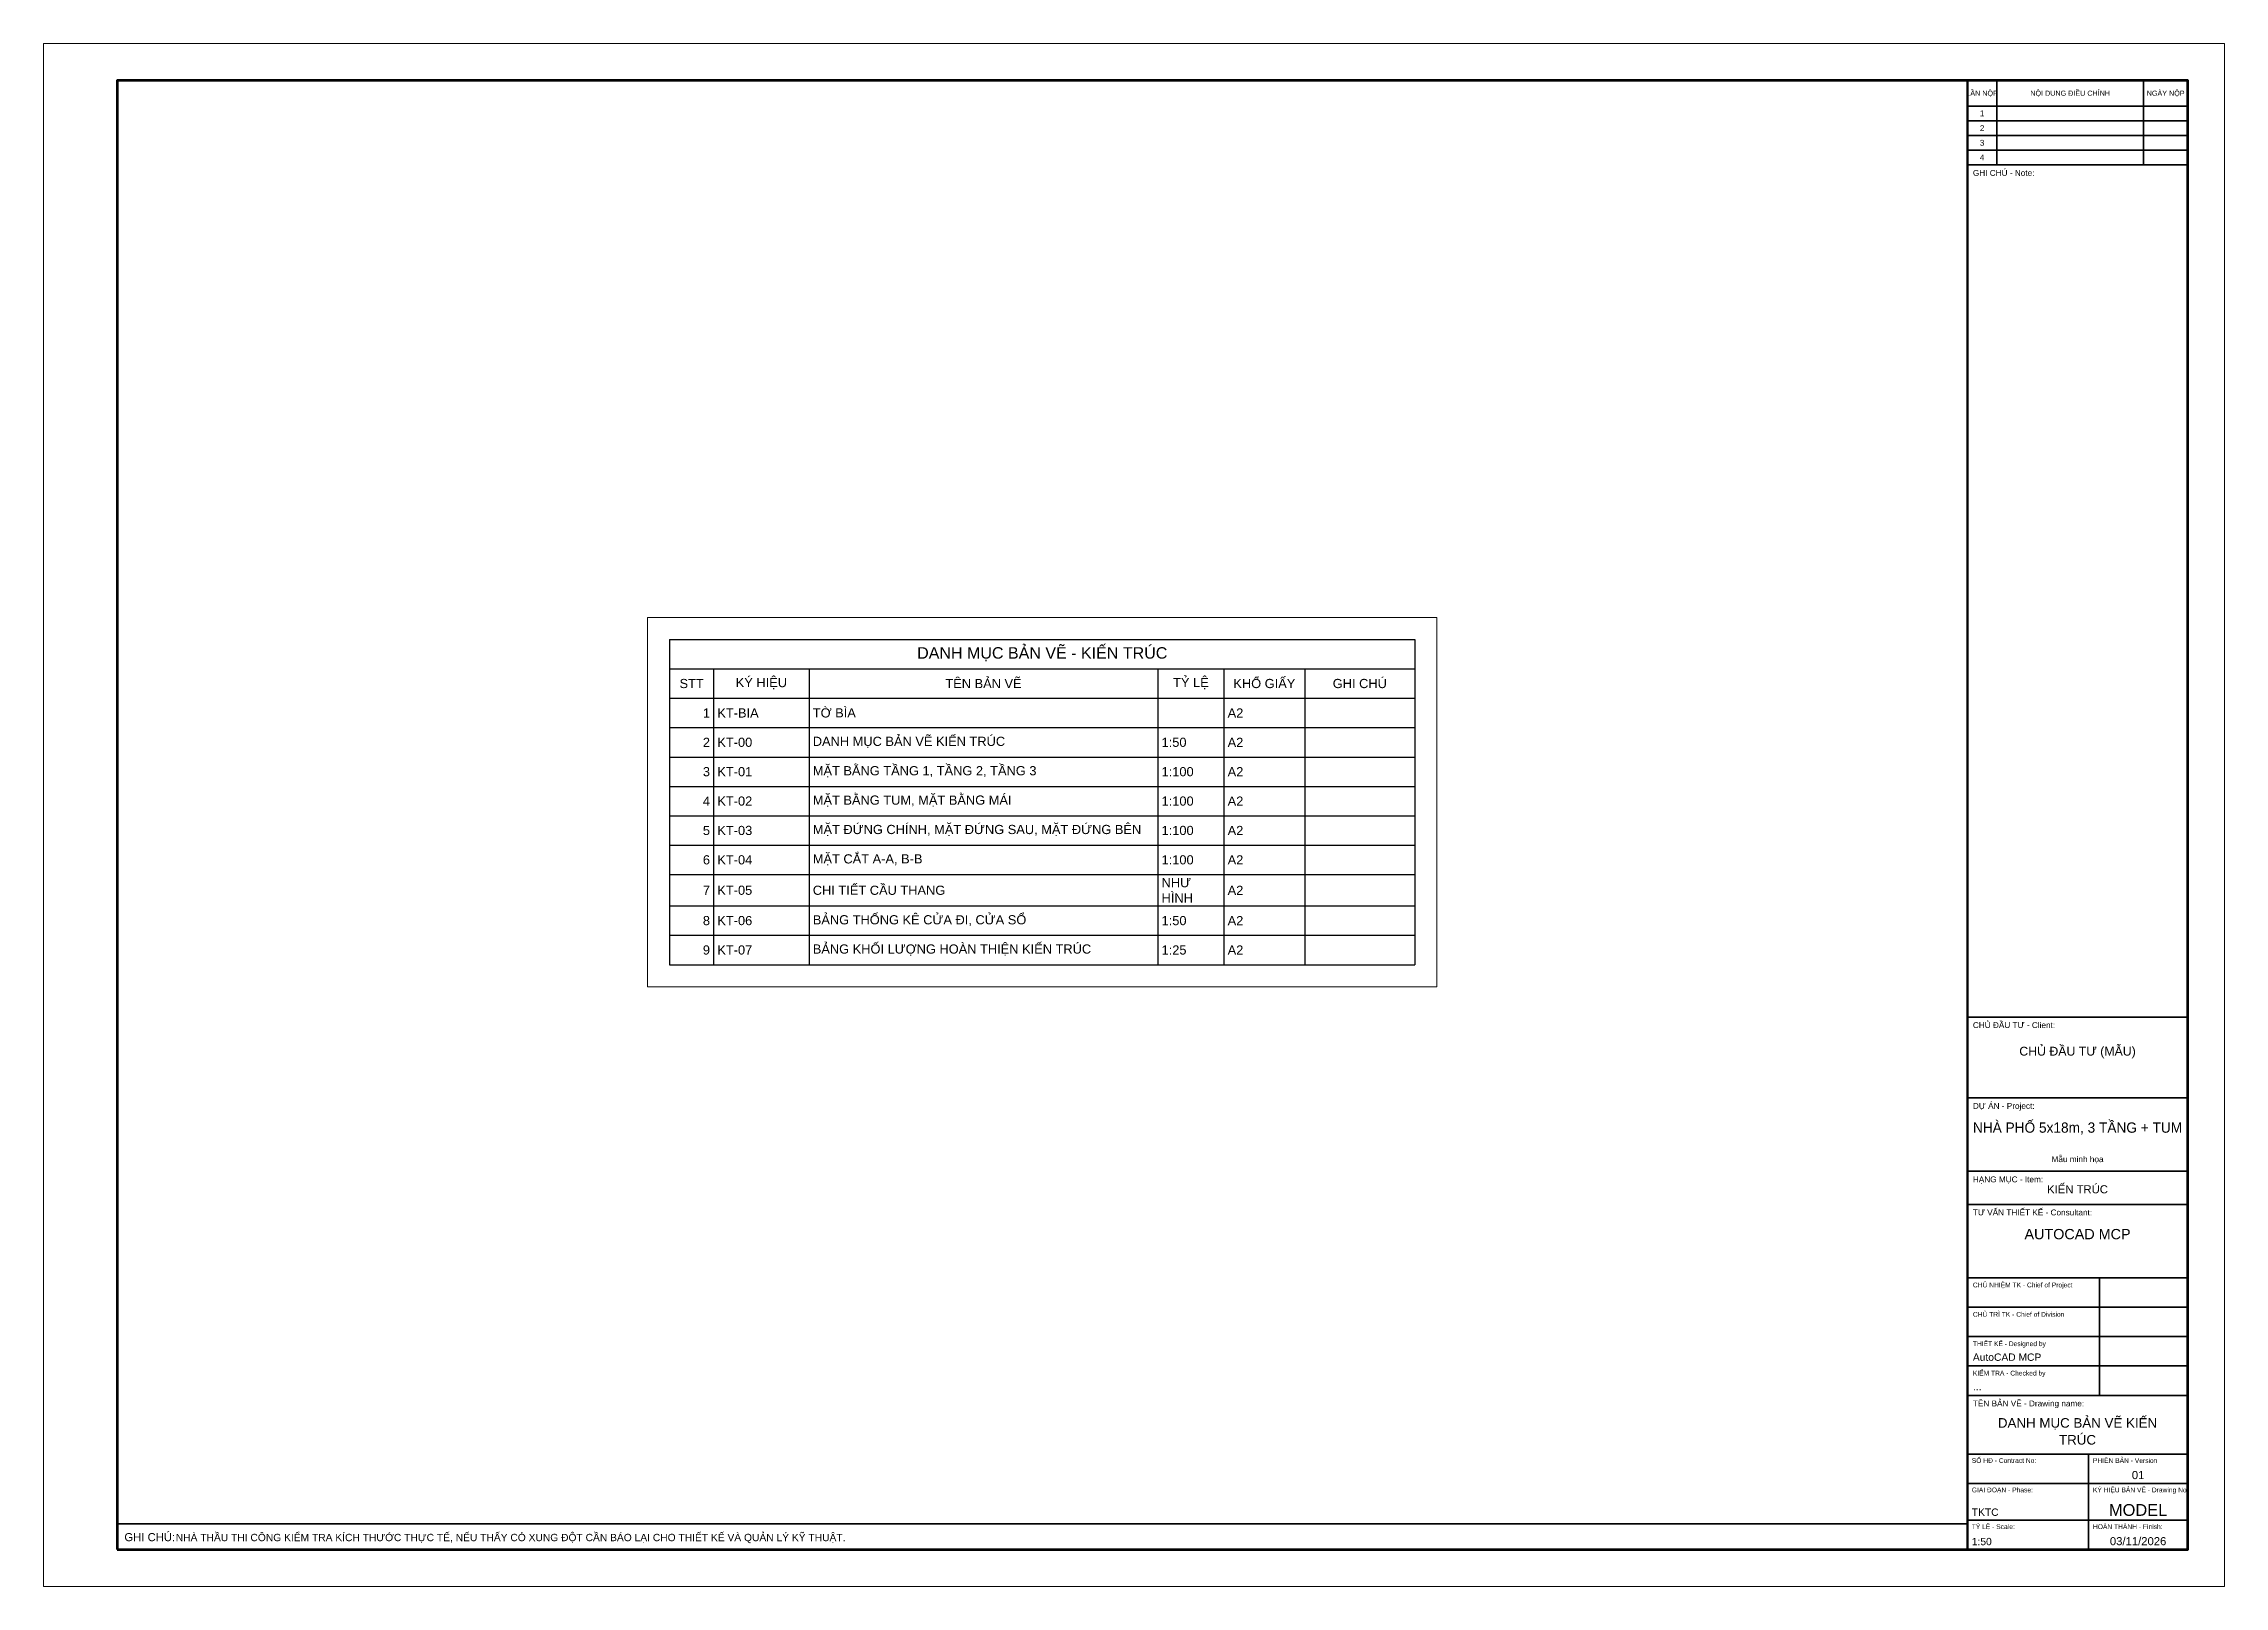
# Paper-space layout 'KT-00' of a CAD drawing. Header units: millimetres. Extents: x 0 to 594, y 0 to 420.
# The model-space entities are those that its viewports show. They can reach past a viewport. Long polylines and large blocks are cut down to what shows.
import ezdxf
from ezdxf.enums import TextEntityAlignment as Align

# ---------------------------------------------------------------- set-up
doc = ezdxf.new("R2010")
doc.units = ezdxf.units.MM
doc.header["$LTSCALE"] = 40
doc.layers.add('A-ANNO-TEXT', color=7, linetype='Continuous', lineweight=18)
doc.layers.add('A-ANNO-TTLB', color=7, linetype='Continuous', lineweight=35)
doc.layers.add('A-ANNO-VPRT', color=8, linetype='Continuous', lineweight=9, plot=False)
doc.styles.add('MCP-ARIAL', font='arial.ttf')

# ---------------------------------------------------------------- blocks, each defined once
blk = doc.blocks.new('MCP_KHUNG_TEN_DOC_A2_NGANG')
at = {"lineweight": 50}
blk.add_line((524, 10), (524, 410), dxfattribs=at)
for p, q in [((532, 387), (532, 410)), ((572, 387), (572, 410)), ((524, 403), (584, 403)), ((524, 399), (584, 399)), ((524, 395), (584, 395)), ((524, 391), (584, 391)), ((560, 52), (560, 84)), ((524, 76), (584, 76)), ((524, 68), (584, 68)), ((524, 60), (584, 60)), ((557, 28), (557, 36)), ((557, 18), (557, 28)), ((557, 10), (557, 18))]:
    blk.add_line(p, q)
at = {"lineweight": 35}
for p, q in [((524, 387), (584, 387)), ((524, 155), (584, 155)), ((524, 133), (584, 133)), ((524, 113), (584, 113)), ((524, 104), (584, 104)), ((524, 84), (584, 84)), ((524, 52), (584, 52)), ((524, 36), (584, 36)), ((524, 28), (584, 28)), ((524, 18), (584, 18)), ((20, 17), (524, 17))]:
    blk.add_line(p, q, dxfattribs=at)
at = {"lineweight": 9}
blk.add_lwpolyline([(0, 0), (594, 0), (594, 420), (0, 420)], close=True, dxfattribs=at)
at = {"lineweight": 70}
blk.add_lwpolyline([(20, 10), (584, 10), (584, 410), (20, 410)], close=True, dxfattribs=at)
at = {"style": 'MCP-ARIAL'}
for s, height, p in [('LẦN NỘP', 1.4, (528, 405.8)), ('NỘI DUNG ĐIỀU CHỈNH', 1.4, (552, 405.8)), ('NGÀY NỘP', 1.4, (578, 405.8)), ('1', 1.6, (528, 400.2)), ('3', 1.6, (528, 392.2)), ('2', 1.6, (528, 396.2)), ('4', 1.6, (528, 388.2))]:
    blk.add_text(s, height=height, dxfattribs=at).set_placement(p, align=Align.CENTER)
for s, height, p in [('GHI CHÚ - Note:', 1.6, (525.5, 384)), ('CHỦ ĐẦU TƯ - Client:', 1.6, (525.5, 152)), ('DỰ ÁN - Project:', 1.6, (525.5, 130)), ('HẠNG MỤC - Item:', 1.6, (525.5, 110)), ('TƯ VẤN THIẾT KẾ - Consultant:', 1.6, (525.5, 101)), ('CHỦ NHIỆM TK - Chief of Project', 1.3, (525.5, 81.4)), ('CHỦ TRÌ TK - Chief of Division', 1.3, (525.5, 73.4)), ('THIẾT KẾ - Designed by', 1.3, (525.5, 65.4)), ('KIỂM TRA - Checked by', 1.3, (525.5, 57.4)), ('TÊN BẢN VẼ - Drawing name:', 1.6, (525.5, 49)), ('SỐ HĐ - Contract No:', 1.3, (525.2, 33.6)), ('PHIÊN BẢN - Version', 1.3, (558.2, 33.6)), ('GIAI ĐOẠN - Phase:', 1.3, (525.2, 25.6)), ('KÝ HIỆU BẢN VẼ - Drawing No', 1.3, (558.2, 25.6)), ('GHI CHÚ:', 2.2, (22, 12.3)), ('TỶ LỆ - Scale:', 1.3, (525.2, 15.6)), ('HOÀN THÀNH - Finish:', 1.3, (558.2, 15.6))]:
    blk.add_text(s, height=height, dxfattribs=at).set_placement(p)
for tag, height, p in [('CHU_DAU_TU', 2.4, (554, 144.5)), ('DIA_CHI_CDT', 1.6, (554, 135.5)), ('CONG_TRINH', 2.8, (554, 123.5)), ('DIA_DIEM', 1.6, (554, 115.5)), ('HANG_MUC', 2.2, (554, 107)), ('CONG_TY', 2.8, (554, 94.5)), ('DIA_CHI_TV', 1.6, (554, 86.5)), ('TEN_BAN_VE', 2.6, (554, 43.2)), ('TEN_BAN_VE_2', 2.6, (554, 38.6)), ('PHIEN_BAN', 2.2, (570.5, 29.2)), ('SO_BAN_VE', 3.2, (570.5, 19.2)), ('NGAY', 2.2, (570.5, 11.2))]:
    blk.add_attdef(tag, text='', height=height, dxfattribs=at).set_placement(p, align=Align.CENTER)
for tag, p in [('CHU_NHIEM', (525.5, 77.4)), ('CHU_TRI', (525.5, 69.4)), ('THIET_KE', (525.5, 61.4)), ('KIEM_TRA', (525.5, 53.4)), ('SO_HD', (525.2, 29.2)), ('GIAI_DOAN', (525.2, 19.2)), ('GHI_CHU_CHUNG', (36, 12.3)), ('TY_LE', (525.2, 11.2))]:
    blk.add_attdef(tag, p, '', height=2, dxfattribs=at)
blk = doc.blocks.new('*T296')
at = {"layer": 'A-ANNO-TEXT', "color": 0, "linetype": 'ByBlock', "lineweight": -2, "transparency": 16777216}
for p, q in [((0, 0), (10150, 0)), ((0, 0), (0, -4427)), ((10150, 0), (10150, -4427)), ((0, -400), (10150, -400)), ((600, -400), (600, -4427)), ((1900, -400), (1900, -4427)), ((6650, -400), (6650, -4427)), ((7550, -400), (7550, -4427)), ((8650, -400), (8650, -4427)), ((0, -800), (10150, -800)), ((0, -1200), (10150, -1200)), ((0, -1600), (10150, -1600)), ((0, -2000), (10150, -2000)), ((0, -2400), (10150, -2400)), ((0, -2800), (10150, -2800)), ((0, -3200), (10150, -3200)), ((0, -3627), (10150, -3627)), ((0, -4027), (10150, -4027)), ((0, -4427), (10150, -4427))]:
    blk.add_line(p, q, dxfattribs=at)
at = {"layer": 'A-ANNO-TEXT', "color": 0, "transparency": 16777216, "style": 'MCP-ARIAL'}
for s, insert, char_height, width, attachment_point in [('DANH MỤC BẢN VẼ - KIẾN TRÚC', (5075, -200), 156.25, 10050, 5), ('STT', (300, -600), 125, 500, 5), ('KÝ HIỆU', (1250, -600), 125, 1200, 5), ('TÊN BẢN VẼ', (4275, -600), 125, 4650, 5), ('TỶ LỆ', (7100, -600), 125, 800, 5), ('KHỔ GIẤY', (8100, -600), 125, 1000, 5), ('GHI CHÚ', (9400, -600), 125, 1400, 5), ('1', (550, -1000), 125, 500, 6), ('KT-BIA', (650, -1000), 125, 1200, 4), ('TỜ BÌA', (1950, -1000), 125, 4650, 4), ('A2', (7600, -1000), 125, 1000, 4), ('2', (550, -1400), 125, 500, 6), ('KT-00', (650, -1400), 125, 1200, 4), ('DANH MỤC BẢN VẼ KIẾN TRÚC', (1950, -1400), 125, 4650, 4), ('1:50', (6700, -1400), 125, 800, 4), ('A2', (7600, -1400), 125, 1000, 4), ('3', (550, -1800), 125, 500, 6), ('KT-01', (650, -1800), 125, 1200, 4), ('MẶT BẰNG TẦNG 1, TẦNG 2, TẦNG 3', (1950, -1800), 125, 4650, 4), ('1:100', (6700, -1800), 125, 800, 4), ('A2', (7600, -1800), 125, 1000, 4), ('4', (550, -2200), 125, 500, 6), ('KT-02', (650, -2200), 125, 1200, 4), ('MẶT BẰNG TUM, MẶT BẰNG MÁI', (1950, -2200), 125, 4650, 4), ('1:100', (6700, -2200), 125, 800, 4), ('A2', (7600, -2200), 125, 1000, 4), ('5', (550, -2600), 125, 500, 6), ('KT-03', (650, -2600), 125, 1200, 4), ('MẶT ĐỨNG CHÍNH, MẶT ĐỨNG SAU, MẶT ĐỨNG BÊN', (1950, -2600), 125, 4650, 4), ('1:100', (6700, -2600), 125, 800, 4), ('A2', (7600, -2600), 125, 1000, 4), ('6', (550, -3000), 125, 500, 6), ('KT-04', (650, -3000), 125, 1200, 4), ('MẶT CẮT A-A, B-B', (1950, -3000), 125, 4650, 4), ('1:100', (6700, -3000), 125, 800, 4), ('A2', (7600, -3000), 125, 1000, 4), ('NHƯ HÌNH', (6700, -3414), 125, 800, 4), ('7', (550, -3414), 125, 500, 6), ('KT-05', (650, -3414), 125, 1200, 4), ('CHI TIẾT CẦU THANG', (1950, -3414), 125, 4650, 4), ('A2', (7600, -3414), 125, 1000, 4), ('8', (550, -3827), 125, 500, 6), ('KT-06', (650, -3827), 125, 1200, 4), ('BẢNG THỐNG KÊ CỬA ĐI, CỬA SỔ', (1950, -3827), 125, 4650, 4), ('1:50', (6700, -3827), 125, 800, 4), ('A2', (7600, -3827), 125, 1000, 4), ('BẢNG KHỐI LƯỢNG HOÀN THIỆN KIẾN TRÚC', (1950, -4227), 125, 4650, 4), ('9', (550, -4227), 125, 500, 6), ('KT-07', (650, -4227), 125, 1200, 4), ('1:25', (6700, -4227), 125, 800, 4), ('A2', (7600, -4227), 125, 1000, 4)]:
    blk.add_mtext(s, dxfattribs=dict(at, insert=insert, char_height=char_height, width=width, attachment_point=attachment_point))

msp = doc.modelspace()

# ---------------------------------------------------------------- block references
msp.add_blockref('*T296', (247207.43, 1263.492))

psp = doc.layouts.new('KT-00')

# ---------------------------------------------------------------- block references
at = {"layer": 'A-ANNO-TTLB'}
ref = psp.add_blockref('MCP_KHUNG_TEN_DOC_A2_NGANG', (0, 0), dxfattribs=at)
ref.add_attrib('CHU_DAU_TU', 'CHỦ ĐẦU TƯ (MẪU)', dxfattribs={"layer": '0', "height": 2.4, "style": 'MCP-ARIAL'}).set_placement((554, 144.5), align=Align.CENTER)
ref.add_attrib('CONG_TRINH', 'NHÀ PHỐ 5x18m, 3 TẦNG + TUM', dxfattribs={"layer": '0', "height": 2.8, "style": 'MCP-ARIAL', "width": 0.951887}).set_placement((554, 123.5), align=Align.CENTER)
ref.add_attrib('DIA_DIEM', 'Mẫu minh họa', dxfattribs={"layer": '0', "height": 1.6, "style": 'MCP-ARIAL'}).set_placement((554, 115.5), align=Align.CENTER)
ref.add_attrib('HANG_MUC', 'KIẾN TRÚC', dxfattribs={"layer": '0', "height": 2.2, "style": 'MCP-ARIAL'}).set_placement((554, 107), align=Align.CENTER)
ref.add_attrib('CONG_TY', 'AUTOCAD MCP', dxfattribs={"layer": '0', "height": 2.8, "style": 'MCP-ARIAL'}).set_placement((554, 94.5), align=Align.CENTER)
ref.add_attrib('THIET_KE', 'AutoCAD MCP', (525.5, 61.4), dxfattribs={"layer": '0', "height": 2, "style": 'MCP-ARIAL'})
ref.add_attrib('KIEM_TRA', '...', (525.5, 53.4), dxfattribs={"layer": '0', "height": 2, "style": 'MCP-ARIAL'})
ref.add_attrib('TEN_BAN_VE', 'DANH MỤC BẢN VẼ KIẾN', dxfattribs={"layer": '0', "height": 2.6, "style": 'MCP-ARIAL'}).set_placement((554, 43.2), align=Align.CENTER)
ref.add_attrib('TEN_BAN_VE_2', 'TRÚC', dxfattribs={"layer": '0', "height": 2.6, "style": 'MCP-ARIAL'}).set_placement((554, 38.6), align=Align.CENTER)
ref.add_attrib('PHIEN_BAN', '01', dxfattribs={"layer": '0', "height": 2.2, "style": 'MCP-ARIAL'}).set_placement((570.5, 29.2), align=Align.CENTER)
ref.add_attrib('GIAI_DOAN', 'TKTC', (525.2, 19.2), dxfattribs={"layer": '0', "height": 2, "style": 'MCP-ARIAL'})
ref.add_attrib('SO_BAN_VE', 'MODEL', dxfattribs={"layer": '0', "height": 3.2, "style": 'MCP-ARIAL'}).set_placement((570.5, 19.2), align=Align.CENTER)
ref.add_attrib('TY_LE', '1:50', (525.2, 11.2), dxfattribs={"layer": '0', "height": 2, "style": 'MCP-ARIAL'})
ref.add_attrib('NGAY', '03/11/2026', dxfattribs={"layer": '0', "height": 2.2, "style": 'MCP-ARIAL'}).set_placement((570.5, 11.2), align=Align.CENTER)
ref.add_attrib('GHI_CHU_CHUNG', 'NHÀ THẦU THI CÔNG KIỂM TRA KÍCH THƯỚC THỰC TẾ, NẾU THẤY CÓ XUNG ĐỘT CẦN BÁO LẠI CHO THIẾT KẾ VÀ QUẢN LÝ KỸ THUẬT.', (36, 12.3), dxfattribs={"layer": '0', "height": 2, "style": 'MCP-ARIAL'})

# ---------------------------------------------------------------- viewports
at = {"layer": 'A-ANNO-VPRT'}
psp.add_viewport(center=(272, 213.5), size=(215, 100.54), view_center_point=(252282, -950.5), view_height=5027, dxfattribs=at)

doc.saveas('drawing.dxf')
